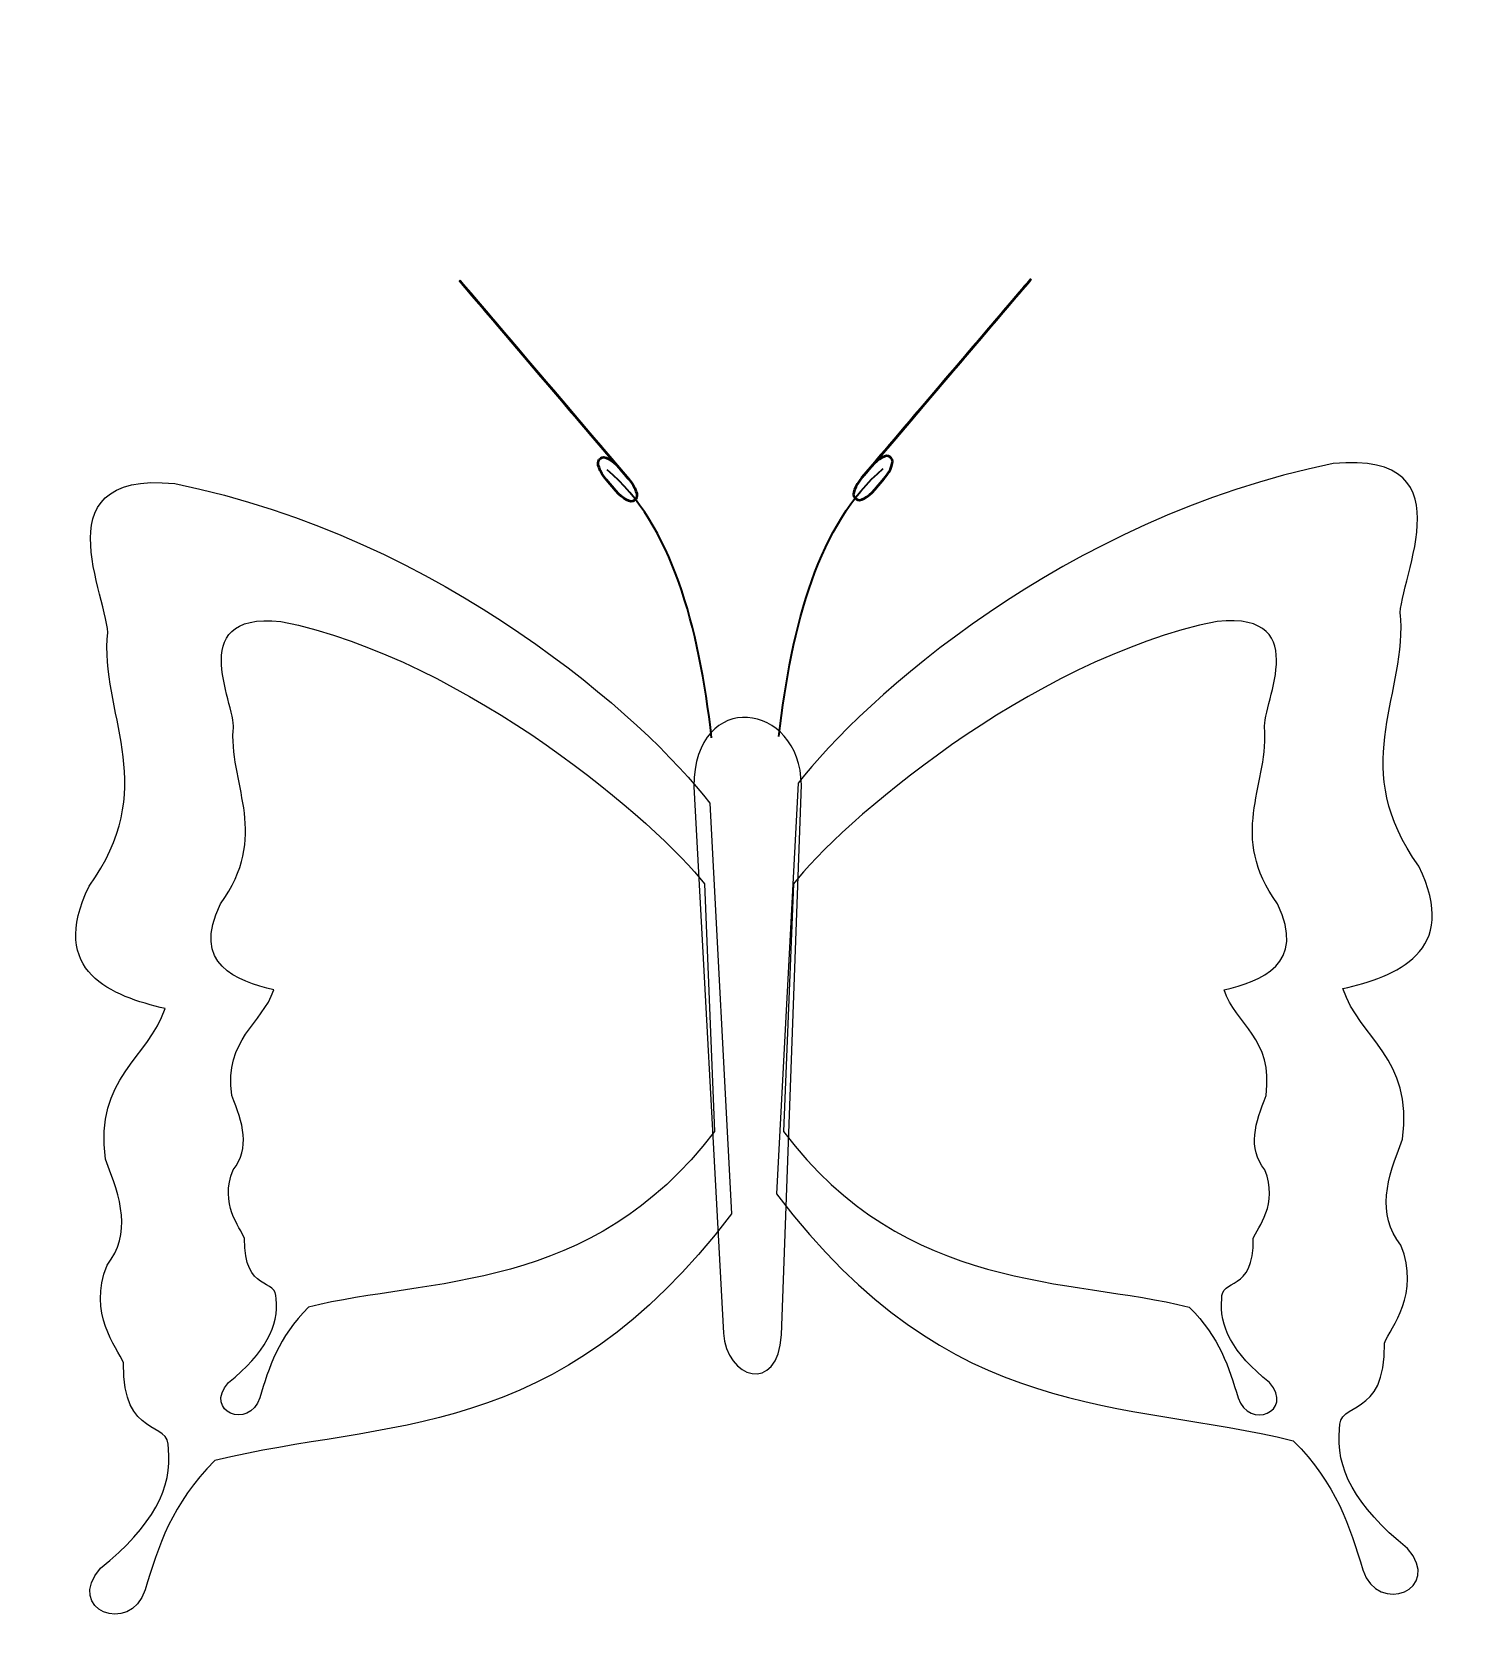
# Model space of a CAD drawing. Header units: centimetres. Extents: x -6.2 to 5.3, y -4.5 to 8.3.
import ezdxf

# ---------------------------------------------------------------- set-up
doc = ezdxf.new("R2010")
doc.units = ezdxf.units.CM
doc.header["$MEASUREMENT"] = 0
doc.layers.add('Layer 1', color=7, linetype='Continuous')

msp = doc.modelspace()

# ---------------------------------------------------------------- linework, layer by layer
at = {"layer": 'Layer 1', "color": 36, "lineweight": 50}
for points, knots in [([(-1.42833, 4.70229), (-1.42833, 4.70229), (-1.5038, 4.79089), (-1.5038, 4.79089), (-1.5038, 4.79089), (-1.55987, 4.85676), (-1.62546, 4.89155), (-1.65027, 4.86861), (-1.65027, 4.86861), (-1.65027, 4.86861), (-1.66264, 4.85716), (-1.66264, 4.85716), (-1.66264, 4.85716), (-1.68744, 4.83423), (-1.66208, 4.76223), (-1.60599, 4.69638), (-1.60599, 4.69638), (-1.60599, 4.69638), (-1.53053, 4.60777), (-1.53053, 4.60777), (-1.53053, 4.60777), (-1.47445, 4.54193), (-1.40885, 4.50714), (-1.38405, 4.53008), (-1.38405, 4.53008), (-1.38405, 4.53008), (-1.37169, 4.5415), (-1.37169, 4.5415), (-1.37169, 4.5415), (-1.34688, 4.56446), (-1.37224, 4.63646), (-1.42832, 4.7023), (-4.45664, 8.25766), (-1.42833, 4.70229), (-1.42833, 4.70229)], [0, 0, 0, 0, 0.11111111, 0.11111111, 0.11111111, 0.11111111, 0.22222222, 0.22222222, 0.22222222, 0.22222222, 0.33333333, 0.33333333, 0.33333333, 0.33333333, 0.44444444, 0.44444444, 0.44444444, 0.44444444, 0.55555556, 0.55555556, 0.55555556, 0.55555556, 0.66666667, 0.66666667, 0.66666667, 0.66666667, 0.77777778, 0.77777778, 0.77777778, 0.77777778, 1, 1, 1, 1.00001414, 1.00001414, 1.00001414, 1.00001414]), ([(0.43375, 4.71318), (0.43375, 4.71318), (0.50922, 4.80179), (0.50922, 4.80179), (0.50922, 4.80179), (0.56529, 4.86765), (0.63088, 4.90244), (0.65569, 4.8795), (0.65569, 4.8795), (0.65569, 4.8795), (0.66806, 4.86806), (0.66806, 4.86806), (0.66806, 4.86806), (0.69286, 4.84513), (0.6675, 4.77313), (0.61141, 4.70728), (0.61141, 4.70728), (0.61141, 4.70728), (0.53595, 4.61867), (0.53595, 4.61867), (0.53595, 4.61867), (0.47987, 4.55283), (0.41428, 4.51803), (0.38947, 4.54097), (0.38947, 4.54097), (0.38947, 4.54097), (0.37711, 4.5524), (0.37711, 4.5524), (0.37711, 4.5524), (0.3523, 4.57535), (0.37766, 4.64735), (0.43374, 4.7132), (3.46206, 8.2691), (0.43375, 4.71318), (0.43375, 4.71318)], [0, 0, 0, 0, 0.11111111, 0.11111111, 0.11111111, 0.11111111, 0.22222222, 0.22222222, 0.22222222, 0.22222222, 0.33333333, 0.33333333, 0.33333333, 0.33333333, 0.44444444, 0.44444444, 0.44444444, 0.44444444, 0.55555556, 0.55555556, 0.55555556, 0.55555556, 0.66666667, 0.66666667, 0.66666667, 0.66666667, 0.77777778, 0.77777778, 0.77777778, 0.77777778, 1, 1, 1, 1.00002236, 1.00002236, 1.00002236, 1.00002236])]:
    msp.add_open_spline(points, degree=3, knots=knots, dxfattribs=at)
at = {"layer": 'Layer 1', "color": 200}
for points in [[(-0.07605, 2.27347), (0.43683, 2.94063), (2.05275, 4.39102), (4.19294, 4.82474), (4.19294, 4.82474), (5.33332, 4.93768), (4.66548, 3.81431), (4.73499, 3.58197), (4.73499, 3.58197), (4.76154, 2.93039), (4.3176, 2.3896), (4.87786, 1.61243), (4.87786, 1.61243), (5.21429, 0.92391), (4.68969, 0.73306), (4.27239, 0.63454), (4.27239, 0.63454), (4.40138, 0.23766), (4.83637, 0.08469), (4.74821, -0.56822), (4.74821, -0.56822), (4.62305, -0.88085), (4.53634, -1.16163), (4.73499, -1.41412), (4.73499, -1.41412), (4.89097, -1.80176), (4.65542, -2.06785), (4.60282, -2.19393), (4.60282, -2.19393), (4.61535, -2.81416), (4.22498, -2.64218), (4.24596, -2.88122), (4.24596, -2.88122), (4.20931, -3.18172), (4.36657, -3.49713), (4.78786, -3.83285), (4.78786, -3.83285), (5.07533, -4.16273), (4.55079, -4.37271), (4.431, -4.00467), (4.431, -4.00467), (4.32711, -3.66102), (4.22081, -3.31738), (3.87588, -2.97373), (3.87588, -2.97373), (2.50821, -2.63516), (1.15265, -2.85373), (-0.24787, -1.00438), (-0.24787, -1.00438), (-0.24787, -1.00438), (-0.07605, 2.27347), (-0.07605, 2.27347)], [(-0.77944, 2.11443), (-1.29232, 2.78159), (-2.90824, 4.23198), (-5.04843, 4.6657), (-5.04843, 4.6657), (-6.18882, 4.77864), (-5.52097, 3.65527), (-5.59048, 3.42293), (-5.59048, 3.42293), (-5.61703, 2.77135), (-5.17309, 2.23056), (-5.73335, 1.45339), (-5.73335, 1.45339), (-6.06978, 0.76487), (-5.54518, 0.57402), (-5.12788, 0.4755), (-5.12788, 0.4755), (-5.25687, 0.07862), (-5.69186, -0.07435), (-5.6037, -0.72726), (-5.6037, -0.72726), (-5.47854, -1.03989), (-5.39183, -1.32067), (-5.59048, -1.57316), (-5.59048, -1.57316), (-5.74646, -1.9608), (-5.51091, -2.22689), (-5.45831, -2.35297), (-5.45831, -2.35297), (-5.47084, -2.9732), (-5.08047, -2.80122), (-5.10145, -3.04026), (-5.10145, -3.04026), (-5.0648, -3.34076), (-5.22206, -3.65617), (-5.64335, -3.99189), (-5.64335, -3.99189), (-5.93082, -4.32177), (-5.40628, -4.53175), (-5.28649, -4.16371), (-5.28649, -4.16371), (-5.1826, -3.82006), (-5.0763, -3.47642), (-4.73137, -3.13277), (-4.73137, -3.13277), (-3.3637, -2.7942), (-2.00814, -3.01277), (-0.60762, -1.16342), (-0.60762, -1.16342), (-0.60762, -1.16342), (-0.77944, 2.11443), (-0.77944, 2.11443)]]:
    msp.add_open_spline(points, degree=3, knots=[0, 0, 0, 0, 0.07142857, 0.07142857, 0.07142857, 0.07142857, 0.14285714, 0.14285714, 0.14285714, 0.14285714, 0.21428571, 0.21428571, 0.21428571, 0.21428571, 0.28571429, 0.28571429, 0.28571429, 0.28571429, 0.35714286, 0.35714286, 0.35714286, 0.35714286, 0.42857143, 0.42857143, 0.42857143, 0.42857143, 0.5, 0.5, 0.5, 0.5, 0.57142857, 0.57142857, 0.57142857, 0.57142857, 0.64285714, 0.64285714, 0.64285714, 0.64285714, 0.71428571, 0.71428571, 0.71428571, 0.71428571, 0.78571429, 0.78571429, 0.78571429, 0.78571429, 0.85714286, 0.85714286, 0.85714286, 0.85714286, 1, 1, 1, 1], dxfattribs=at)
at = {"layer": 'Layer 1', "color": 36, "lineweight": 35}
for points in [[(-0.76581, 2.63671), (-0.86714, 3.53087), (-1.087, 4.34268), (-1.59828, 4.77413)], [(-0.22877, 2.64761), (-0.12744, 3.54177), (0.09242, 4.35358), (0.6037, 4.78503)]]:
    msp.add_open_spline(points, degree=3, dxfattribs=at)
at = {"layer": 'Layer 1', "color": 7}
for points, knots in [([(-0.82252, 1.47017), (-1.18245, 1.93836), (-2.70283, 3.26124), (-4.20475, 3.56561), (-4.20475, 3.56561), (-5.00504, 3.64487), (-4.53636, 2.85652), (-4.58514, 2.69347), (-4.58514, 2.69347), (-4.60377, 2.23621), (-4.29223, 1.8567), (-4.6854, 1.31131), (-4.6854, 1.31131), (-4.9215, 0.82813), (-4.55335, 0.69419), (-4.2605, 0.62506), (-4.2605, 0.62506), (-4.35102, 0.34654), (-4.65628, 0.23919), (-4.59441, -0.219), (-4.59441, -0.219), (-4.50658, -0.43839), (-4.44573, -0.63544), (-4.58513, -0.81263), (-4.58513, -0.81263), (-4.69459, -1.08466), (-4.52929, -1.2714), (-4.49238, -1.35988), (-4.49238, -1.35988), (-4.50117, -1.79514), (-4.22722, -1.67445), (-4.24194, -1.8422), (-4.24194, -1.8422), (-4.21622, -2.05308), (-4.32658, -2.27443), (-4.62223, -2.51003), (-4.62223, -2.51003), (-4.82397, -2.74153), (-4.45586, -2.88889), (-4.37179, -2.63061), (-4.37179, -2.63061), (-4.29888, -2.38945), (-4.22429, -2.14829), (-3.98222, -1.90713), (-3.98222, -1.90713), (-3.02243, -1.66953), (-1.72543, -1.80258), (-0.74259, -0.50476), (-0.74259, -0.50476), (-0.74259, -0.50476), (-0.82252, 1.47017), (-0.82252, 1.47017)], [0, 0, 0, 0, 0.07142857, 0.07142857, 0.07142857, 0.07142857, 0.14285714, 0.14285714, 0.14285714, 0.14285714, 0.21428571, 0.21428571, 0.21428571, 0.21428571, 0.28571429, 0.28571429, 0.28571429, 0.28571429, 0.35714286, 0.35714286, 0.35714286, 0.35714286, 0.42857143, 0.42857143, 0.42857143, 0.42857143, 0.5, 0.5, 0.5, 0.5, 0.57142857, 0.57142857, 0.57142857, 0.57142857, 0.64285714, 0.64285714, 0.64285714, 0.64285714, 0.71428571, 0.71428571, 0.71428571, 0.71428571, 0.78571429, 0.78571429, 0.78571429, 0.78571429, 0.85714286, 0.85714286, 0.85714286, 0.85714286, 1, 1, 1, 1]), ([(-0.1135, 1.47017), (0.24643, 1.93836), (1.76681, 3.26124), (3.26873, 3.56561), (3.26873, 3.56561), (4.06902, 3.64487), (3.60034, 2.85652), (3.64912, 2.69347), (3.64912, 2.69347), (3.66775, 2.23621), (3.35621, 1.8567), (3.74938, 1.31131), (3.74938, 1.31131), (3.98548, 0.82813), (3.61733, 0.69419), (3.32448, 0.62506), (3.32448, 0.62506), (3.415, 0.34654), (3.72026, 0.23919), (3.65839, -0.219), (3.65839, -0.219), (3.57056, -0.43839), (3.50971, -0.63544), (3.64911, -0.81263), (3.64911, -0.81263), (3.75857, -1.08466), (3.59327, -1.2714), (3.55636, -1.35988), (3.55636, -1.35988), (3.56515, -1.79514), (3.2912, -1.67445), (3.30592, -1.8422), (3.30592, -1.8422), (3.2802, -2.05308), (3.39056, -2.27443), (3.68621, -2.51003), (3.68621, -2.51003), (3.88795, -2.74153), (3.51984, -2.88889), (3.43577, -2.63061), (3.43577, -2.63061), (3.36286, -2.38945), (3.28827, -2.14829), (3.0462, -1.90713), (3.0462, -1.90713), (2.08641, -1.66953), (0.78941, -1.80258), (-0.19343, -0.50476), (-0.19343, -0.50476), (-0.19343, -0.50476), (-0.11352, 1.47017), (-0.11352, 1.47017), (-0.11352, 1.47017), (-0.11352, 1.47017), (-0.1135, 1.47017), (-0.1135, 1.47017)], [0, 0, 0, 0, 0.06666667, 0.06666667, 0.06666667, 0.06666667, 0.13333333, 0.13333333, 0.13333333, 0.13333333, 0.2, 0.2, 0.2, 0.2, 0.26666667, 0.26666667, 0.26666667, 0.26666667, 0.33333333, 0.33333333, 0.33333333, 0.33333333, 0.4, 0.4, 0.4, 0.4, 0.46666667, 0.46666667, 0.46666667, 0.46666667, 0.53333333, 0.53333333, 0.53333333, 0.53333333, 0.6, 0.6, 0.6, 0.6, 0.66666667, 0.66666667, 0.66666667, 0.66666667, 0.73333333, 0.73333333, 0.73333333, 0.73333333, 0.8, 0.8, 0.8, 0.8, 0.86666667, 0.86666667, 0.86666667, 0.86666667, 1, 1, 1, 1])]:
    msp.add_open_spline(points, degree=3, knots=knots, dxfattribs=at)
at = {"layer": 'Layer 1', "color": 36}
msp.add_open_spline([(-0.90873, 2.24703), (-0.89992, 3.04), (-0.05843, 2.92181), (-0.04962, 2.26025), (-0.04962, 2.26025), (-0.04962, 2.26025), (-0.20823, -2.12784), (-0.20823, -2.12784), (-0.20823, -2.12784), (-0.23626, -2.61101), (-0.65155, -2.47584), (-0.67083, -2.11462), (-0.67083, -2.11462), (-0.67083, -2.11462), (-0.90874, 2.24704), (-0.90874, 2.24704), (-0.90874, 2.24704), (-0.90874, 2.24704), (-0.90873, 2.24703), (-0.90873, 2.24703)], degree=3, knots=[0, 0, 0, 0, 0.16666667, 0.16666667, 0.16666667, 0.16666667, 0.33333333, 0.33333333, 0.33333333, 0.33333333, 0.5, 0.5, 0.5, 0.5, 0.66666667, 0.66666667, 0.66666667, 0.66666667, 1, 1, 1, 1], dxfattribs=at)

doc.saveas('drawing.dxf')
